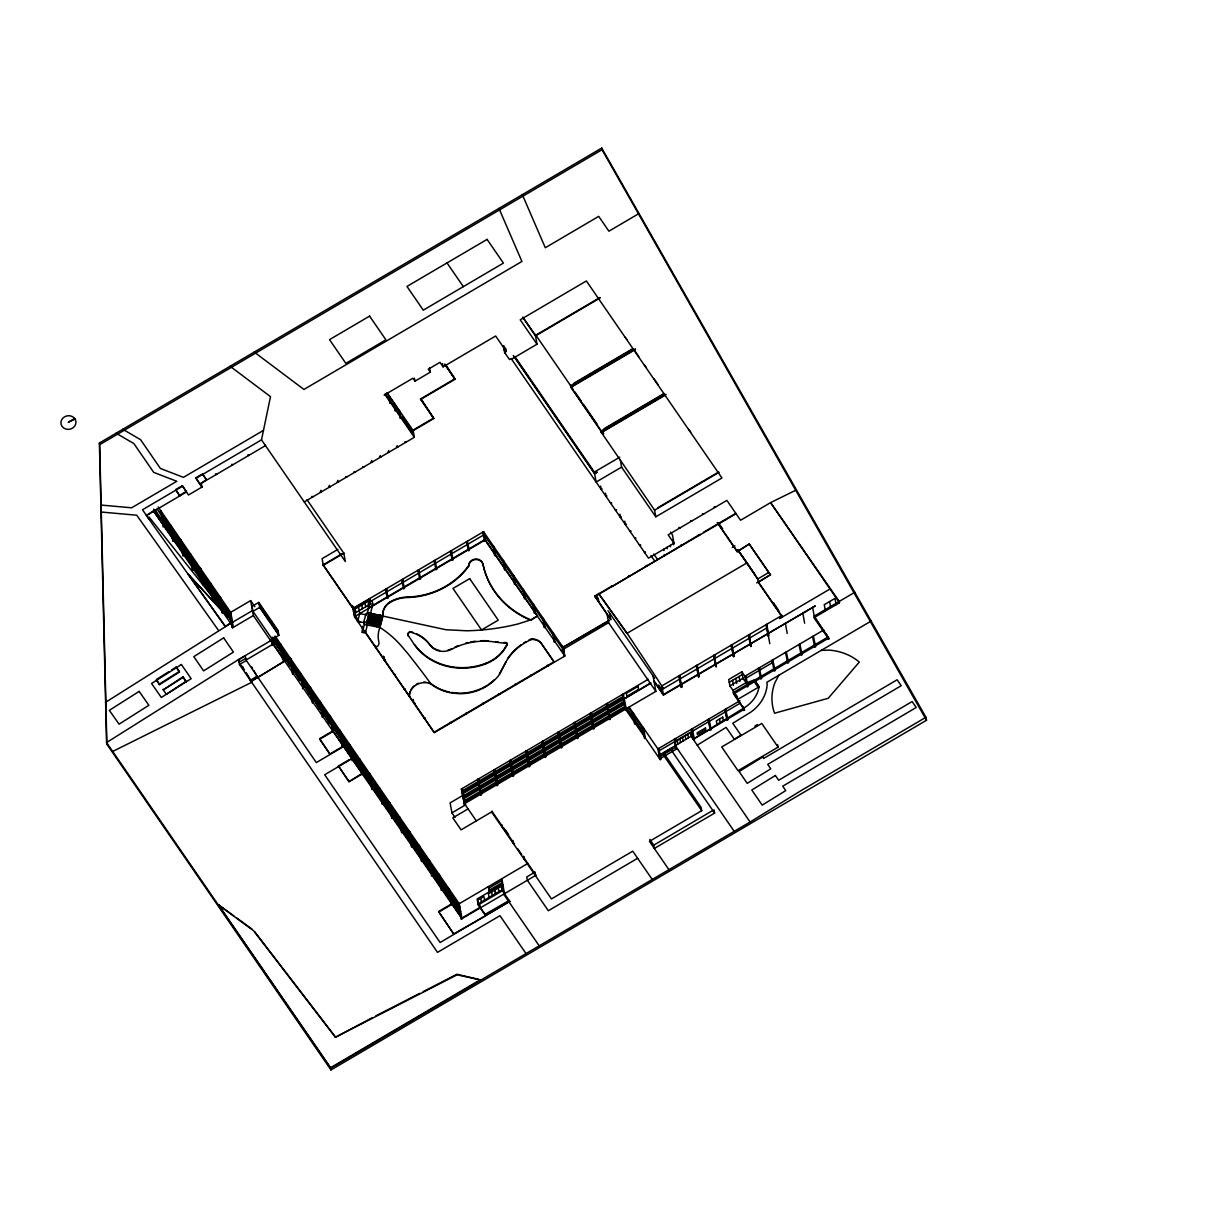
<?xml version="1.0" encoding="UTF-8"?>
<svg xmlns="http://www.w3.org/2000/svg" width="1218" height="1218" viewBox="0 0 1218 1218"><rect width="100%" height="100%" fill="white"/><g stroke="black" fill="none" stroke-linecap="round" stroke-linejoin="round"><path stroke-width="1.5" d="M343.75 552.744L345.333 561.559L261.505 439.865L270.503 396.657L230.095 366.268M380.366 625.671L367.806 623.327L365.278 632.964L362.264 632.401L364.806 622.763L357.681 621.439L359.752 613.598L358.488 606.99M362.553 626.311L362.264 632.401M372.541 615.623L370.409 623.707L368.049 622.794L372.845 604.25L372.297 601.266L369.298 600.702L368.064 605.407L368.597 608.406M528.703 640.196A54.034 48.766 -10.2 0 1 531.352 638.948L531.444 639.45A54.034 48.766 -10.2 0 0 506.064 661.678L499.426 674.605A46.254 41.747 -10.2 0 1 459.171 693.697L451.467 692.966A46.254 41.747 -10.2 0 1 430.928 683.998A638.369 576.19 -10.2 0 0 412.019 658.953A132.427 119.516 -10.2 0 0 404.178 649.346A111.965 101.064 -10.2 0 0 379.909 627.407L364.349 624.514L363.862 621.759L365.994 613.674M369.298 600.702L369.83 603.702L366.877 614.938L359.752 613.598M366.618 622.794L368.993 613.826M369.419 612.624L366.862 622.322L367.349 625.062M368.049 622.794L370.607 613.08M369.191 623.007L371.323 614.923M369.237 623.251L371.368 615.166M370.363 623.464L372.495 615.379M373.682 615.836C367.12 627.057 378.783 629.569 377.717 615.866M371.597 624.179L373.728 616.095M372.738 624.392L374.87 616.308M372.784 624.636L375.342 614.938M373.926 624.849L376.484 615.151M373.972 625.108L376.529 615.394M375.114 625.321L377.671 615.608M376.301 625.778L378.433 617.693M376.347 626.022L379.331 614.709L380.518 615.166M376.895 626.859L379.803 615.029M377.489 626.235L379.62 618.15M377.961 624.864L379.24 620.023M381.66 615.379L378.722 626.95L379.909 627.407A28.745 25.943 -10.2 0 0 378.905 642.16A4.735 4.278 -10.2 0 1 375.525 647.367M379.864 627.163L382.848 615.851L381.706 615.638M379.909 627.407L382.894 616.095A15.712 14.174 -10.2 0 1 390.399 602.255L390.308 601.753A32.338 29.186 -10.2 0 1 407.284 597.018A73.11 65.985 -10.2 0 0 468.58 565.746A7.293 6.592 -10.2 0 1 483.013 564.239A88.107 79.52 -10.2 0 0 530.82 619.825L518.32 623.875A207.41 187.207 -10.2 0 1 466.524 630.772L445.955 629.736L367.242 612.684M778.82 675.274L774.937 682.643A51.658 46.619 -10.2 0 0 774.587 713.215L828.225 698.279L859.299 662.074A51.658 46.619 -10.2 0 0 828.803 650.107L821.176 650.412M499.334 674.117L506.064 661.678M105.585 702.299L231.039 623.159M156.543 680.314L159.573 684.638L179.457 672.031L176.29 667.007L171.708 669.9M168.647 671.818L156.391 679.522L159.573 684.638M159.451 683.968L179.35 671.453M183.126 677.375L163.227 689.89L182.944 676.843L186.187 681.821L182.944 676.843M186.004 681.288L166.287 694.336L163.045 689.358M153.438 510.86L232.486 622.307L252.461 610.583L272.451 639.633L238.561 659.532L106.575 742.554L106.864 744.213L330.976 1069.952L926.502 720.264L925.954 717.28L601.722 148.048L99.389 443.017L106.575 742.554L330.687 1068.277L750.105 822.013L800.881 790.726L925.954 717.28M692.707 729.521L691.367 729.278L693.164 739.25L743.939 707.962A32.688 29.506 -10.2 0 0 759.073 686.876L754.444 679.948L747.152 682.567M697.244 745.188L726.141 727.374L734.302 739.25L740.955 735.154L732.779 723.279L750.455 712.347A40.544 36.586 -10.2 0 0 766.244 690.332L766.746 687.987A18.772 16.945 -10.2 0 0 766.898 682.278L871.22 621.028M74.663 418.49L68.254 422.25L75.059 419.053M106.864 744.213L99.693 444.677L602.027 149.723L601.722 148.048M263.484 430.38L183.446 477.365L160.365 468.443L140.572 439.683L122.79 429.284M638.963 213.546L608.909 231.192L598.723 216.362L545.299 247.741L522.339 194.667M175.681 489.606L179.746 495.954L175.681 489.606L182.365 485.693L186.43 492.026L146.464 515.503L153.514 510.89L232.486 622.307L155.28 510.098M182.365 485.693L188.47 494.995L201.853 487.139L195.748 477.837L201.092 474.7M182.472 486.271L142.506 509.748L148.87 519.005L146.388 515.077M195.854 478.415L261.505 439.865M265.022 444.844L264.702 446.062M179.64 495.361L186.324 491.448M265.539 445.575L199.813 484.17L206.39 479.664L202.432 473.909L206.39 479.664M154.092 512.047L152.752 511.804M385.512 395.363L384.157 395.119L412.917 378.219L414.957 381.188L430.319 372.175L429.543 367.806M430.319 372.175L428.279 369.206L439.972 362.34L443.078 366.862L495.65 336.001L506.262 351.439L504.602 352.428L509.489 359.538L511.164 358.564L648.509 558.179L673.95 543.228L672.458 534.915L670.539 532.129M393.307 403.493L394.145 403.006L395.013 410.892L395.85 410.405L394.662 403.752L393.825 404.239M172.575 540.609L173.413 540.122L170.718 525.156L169.881 525.643L171.22 525.902L173.915 540.868L173.078 541.355L171.89 536.879M398.484 411.014L399.321 410.527L400.189 418.413L401.026 417.911L399.824 411.273L398.986 411.76M179.792 540.061L180.629 539.559L182.989 555.758L183.827 555.271L181.132 540.305M386.943 392.546L413.161 430.639L433.73 418.55L420.53 398.986L454.908 378.783L444.814 364.121M420.606 399.474L454.999 379.285L445.621 364.426M599.972 297.497L535.433 335.392L522.842 317.091M600.063 297.999L535.524 335.894L522.933 317.594M511.575 359.158L537.016 344.207L535.22 334.234L572.78 388.816M189.703 554.464L190.541 553.962L192.901 570.161L193.738 569.674L191.043 554.708L190.206 555.195M411.943 430.791L433.654 418.048L420.53 398.986M304.287 501.907L414.348 437.292L413.1 430.304M202.31 583.833L203.132 583.346L200.452 568.38L199.615 568.867L200.955 569.111L203.65 584.077L202.812 584.564L201.625 580.088M210.029 584.016L210.866 583.513L213.561 598.48L212.724 598.982L211.201 592.618M573.83 383.289L632.812 348.652M570.633 385.71L633.558 348.759M635.385 348.972L570.846 386.882L600.916 430.563L601.296 432.725L665.835 394.83M663.917 394.114L600.992 431.065L570.938 387.37L635.476 349.475M212.221 598.236L213.043 597.749L210.364 582.783M219.438 597.673L220.275 597.185L222.635 613.385L223.473 612.898L220.778 597.931L219.94 598.419M250.664 600.596L229.852 612.821L229.349 612.075L230.187 611.588L232.547 627.788L253.359 615.562L250.664 600.596L254.882 606.716M337.904 549.379L322.085 558.666L323.288 565.319L353.448 609.152M258.749 602.408L252.08 606.336L252.979 611.314L259.647 607.401L258.749 602.408L277.978 630.361L278.876 635.339L272.193 639.267M342.167 553.672L323.196 564.817L353.357 608.65M323.288 565.319L343.841 553.246L307.012 499.715M148.809 518.898L225.254 626.554L230.918 622.642M604.189 428.645L663.171 394.008M665.744 394.327L601.205 432.223L654.584 510.175L719.122 472.279M239.063 662.272L245.732 658.359M281.602 650.838L272.208 637.181L273.608 644.992L272.771 645.479L272.086 638.643M526.024 953.587L499.959 915.708L437.521 952.369L239.459 664.526L246.143 660.598L245.29 655.863L238.606 659.775L239.276 660.917M280.825 644.429L279.485 644.185L280.323 643.698L282.683 659.882L283.52 659.395L280.566 644.063M352.931 608.406L483.546 531.718L563.34 647.702M353.829 608.254L369.221 599.21M354.073 609.579L369.465 600.55M353.479 611.406L354.316 610.903M370.531 601.387L483.744 534.9M620.297 459.978L621.576 467.118L596.135 482.054L594.338 472.082L619.795 457.146M368.506 607.904L484.947 539.528L537.503 615.897L530.911 620.327A88.107 79.52 -10.2 0 1 483.089 564.741L483.013 564.239M483.546 531.718L485.038 540.031L354.438 616.719L434.232 732.703L564.847 656.015L563.158 646.651M347.8 752.831L346.932 748.872L342.852 742.934L343.522 746.604L316.299 762.575L246.036 660.019L273.243 644.048L284.875 660.948L257.774 677.497M284.875 660.948L251.091 681.425L257.729 677.254M600.718 488.707L602.057 488.966L601.22 489.453L600.626 486.119M364.349 631.122L365.689 631.381L364.852 631.868M299.308 672.991L300.146 672.503L303.084 687.835M605.544 495.726L606.884 495.985L606.046 496.472L605.453 493.138M610.37 502.745L611.71 502.988L610.888 503.491M302.825 687.47L302.506 688.703L303.343 688.216L300.648 673.25M374.261 645.525L375.601 645.784L374.763 646.271M309.22 687.394L310.057 686.906L312.417 703.106L313.254 702.619L310.301 687.272M309.722 688.14L310.56 687.652M615.197 509.763L616.552 510.007L615.714 510.509M512.443 575.414L513.28 574.926L514.453 584.473L515.29 583.985L513.783 575.672M620.023 516.782L621.378 517.026L620.541 517.528L619.947 514.194M624.864 523.801L626.204 524.044L625.367 524.547L624.773 521.213M657.781 507.754L718.407 472.158M522.355 589.832L523.192 589.329L524.364 598.875L525.202 598.388L523.694 590.075L522.872 590.563M629.691 530.82L631.031 531.063L630.193 531.566M621.576 467.118L655.786 516.828L721.939 477.989L586.376 280.962L520.223 319.816L537.016 344.207M394.084 674.346L395.424 674.589L394.586 675.076M329.545 716.945L330.382 716.458L333.077 731.424L319.725 739.265L330.154 754.444L319.618 738.687L332.971 730.846L343.415 746.025L330.063 753.866M634.517 537.838L635.857 538.082L635.02 538.584M532.784 604.965L533.606 604.478L535.113 612.791L534.276 613.278L533.103 603.732M639.343 544.857L640.683 545.101L639.861 545.603M332.56 730.678L332.24 731.911M403.995 688.749L405.335 688.992L404.498 689.479M338.954 730.617L339.792 730.13L342.151 746.314L342.989 745.827L340.294 730.861L339.457 731.348M644.17 551.876L645.525 552.119L644.687 552.622M530.82 619.825L537.503 615.897M542.695 619.383L543.517 618.881L545.025 627.194L544.187 627.696L543.015 618.15M609.639 613.156L610.842 619.81L594.795 596.12L610.629 586.817M700.122 534.26L612.304 586.391M703.41 532.342L735.718 513.357M594.871 596.607L735.992 513.752M414.409 703.897L415.247 703.395L413.907 703.151L413.222 699.406M552.089 633.04L552.926 632.553L554.099 642.099L554.936 641.612L553.429 633.284L552.607 633.786M358.777 759.423L359.599 758.936L362.294 773.902L348.942 781.743L338.421 766.015L349.383 759.59M352.383 759.499L352.063 760.717L352.9 760.23L350.205 745.264L348.866 745.02L349.688 744.533L352.641 759.865M423.818 717.554L425.158 717.813L424.321 718.3M732.277 547.461L734.956 545.892M563.249 647.2L609.107 620.266M609.198 620.769L562.427 647.687M561.102 650.579L608.589 622.687L607.097 614.374M749.314 543.974L737.194 551.647L749.314 543.974L770.461 574.713L758.342 582.371L782.215 617.069L781.91 615.41L661.816 685.932L663.46 695.067L815.329 605.894L663.368 694.564L653.959 680.892M348.942 781.743L362.188 773.323L351.774 758.175L351.043 759.24M433.73 731.957L435.07 732.216M539.498 641.323A12.302 11.114 -10.2 0 1 540.32 641.962L553.977 661.831L434.141 732.201L365.796 632.751M368.689 773.826L369.511 773.339L371.886 789.538L372.723 789.051L370.028 774.085M758.342 582.371L757.733 578.992L747.015 562.853L626.92 633.375L598.419 593.471M768.406 572.704L757.733 578.992L737.59 549.714L747.015 562.853M382.117 802.708L381.797 803.941L382.635 803.454L379.94 788.488L378.6 788.229L379.422 787.741L382.376 803.073M756.683 582.92L770.461 574.713M389.014 803.378L389.851 802.89L392.546 817.857L391.709 818.344L389.334 802.144M398.925 817.78L399.763 817.293L402.458 832.259L401.62 832.747L399.245 816.547M462.246 788.503L465.443 804.215L464.606 804.702L461.409 788.99L648.296 679.263M527.15 751.43L525.811 751.186L529.008 766.898L529.845 766.396L526.633 750.699M462.627 790.665L477.898 781.712M478.735 781.21L493.99 772.258M494.828 771.77L510.098 762.803M510.936 762.316L526.191 753.348M527.029 752.861L542.284 743.894M543.121 743.406L558.392 734.439M559.229 733.952L574.485 724.984M575.322 724.497L590.593 715.529M591.415 715.042L606.686 706.09M607.523 705.587L622.779 696.635M462.87 792.005L478.141 783.037M478.963 782.55L494.234 773.582M495.071 773.095L510.327 764.128M511.164 763.64L526.435 754.673M527.272 754.186L542.528 745.218M543.365 744.731L558.636 735.779M559.458 735.276L574.729 726.324M575.566 725.821L590.821 716.869M591.659 716.382L606.929 707.414M607.767 706.927L623.022 697.96M650.686 682.826L621.043 700.776M463.144 793.497L478.4 784.529M479.237 784.042L494.508 775.074M495.345 774.587L510.601 765.62M511.438 765.132L526.694 756.18M527.531 755.678L542.802 746.725M543.639 746.238L558.895 737.271M559.732 736.783L575.003 727.816M575.825 727.329L591.095 718.361M591.933 717.874L607.188 708.906M608.026 708.419L650.777 683.328M463.86 794.821L450.112 802.89L451.908 812.863L455.014 817.369M463.525 795.659L478.796 786.691M479.633 786.204L494.889 777.236M495.726 776.749L510.997 767.782M511.819 767.294L527.089 758.342M527.927 757.84L543.182 748.887M544.02 748.4L559.29 739.433M560.128 738.945L575.383 729.978M576.221 729.491L591.491 720.523M592.313 720.036L607.584 711.068M608.421 710.581L623.677 701.614M463.769 796.983L479.039 788.031M479.862 787.528L495.132 778.576M495.97 778.089L511.225 769.121M512.062 768.634L527.333 759.667M528.17 759.179L543.426 750.212M544.263 749.725L559.534 740.757M560.356 740.27L575.627 731.302M576.464 730.815L591.72 721.848M592.557 721.361L607.828 712.408M608.665 711.906L623.92 702.953M464.043 798.49L479.298 789.523M480.136 789.036L495.406 780.068M496.228 779.581L511.499 770.613M512.336 770.126L527.592 761.159M528.429 760.671L543.7 751.704M544.537 751.217L559.793 742.249M560.63 741.762L575.901 732.81M576.723 732.307L591.994 723.355M592.831 722.868L608.087 713.9M608.924 713.413L624.195 704.446M408.334 831.452L409.157 830.965L411.532 847.149L412.369 846.662L409.415 831.331M408.837 832.183L409.674 831.696M464.423 800.652L479.694 791.685M480.531 791.198L495.787 782.23M496.624 781.743L511.895 772.775M512.717 772.288L527.988 763.321M528.825 762.833L544.081 753.866M544.918 753.379L560.189 744.411M561.026 743.924L576.281 734.972M577.119 734.469L592.39 725.517M593.212 725.03L608.482 716.062M609.32 715.575L624.575 706.607M464.667 801.977L479.938 793.009M480.76 792.522L496.031 783.555M496.868 783.067L512.123 774.1M512.961 773.613L528.231 764.66M529.069 764.158L544.324 755.206M545.162 754.718L560.417 745.751M561.254 745.264L576.525 736.296M577.362 735.809L592.618 726.841M593.455 726.354L608.726 717.387M609.548 716.9L624.819 707.932M829.778 589.147L779.535 618.637L782.123 616.567L758.251 581.884M464.104 803.956L655.847 691.367L653.153 676.401M451.908 812.863L465.657 804.793M662.425 689.251L766.944 627.879M468.077 808.889L452.807 817.857L461.074 829.854L492.437 811.432L492.102 812.665M632.279 713.367L633.116 712.88L634.578 724.086L635.415 723.599L633.619 713.611L632.781 714.113M680.771 686.754L681.608 686.252L679.659 675.457L680.162 676.188L678.822 675.944L681.273 687.485L682.11 686.998L681.471 683.389M698.188 676.523L699.025 676.036L697.077 665.226L697.594 665.957L696.239 665.713L698.706 677.254L699.025 676.036M716.443 665.804L716.123 667.038L714.509 654.995L715.012 655.726M733.038 656.06L733.875 655.573L731.927 644.764L732.429 645.51L731.089 645.251L733.54 656.806L734.378 656.304L733.723 652.711M751.293 645.342L750.958 646.575L749.344 634.532L749.862 635.278M767.873 635.598L768.71 635.111L766.761 624.301L767.279 625.047L765.939 624.788L768.391 636.344L768.71 635.111M854.853 592.252L814.218 616.11L828.666 638.11L733.601 693.925L744.685 710.033L743.848 710.52L742.736 706.455M673.95 543.228L668.18 534.854L726.887 500.385L740.559 520.269L770.598 502.623L839.232 601.418L839.476 602.743L814.035 617.693L828.255 638.354M642.191 727.77L643.028 727.283L644.489 738.489L645.327 738.001L643.53 728.029L642.693 728.516M823.779 629.95L744.914 676.264L747.213 686.982L748.05 686.495L745.751 675.777L746.253 676.508L745.431 676.995L741.853 671.818L728.745 679.507L729.902 685.901L732.962 690.362L733.601 693.925M729.247 682.247L742.341 674.559M428.157 860.258L428.98 859.771L431.933 875.103M729.902 685.901L743.01 678.213L746.071 682.659L732.962 690.362M759.773 668.575L758.433 668.317L760.748 679.035L761.57 678.548L759.271 667.829M745.751 678.35L772.791 662.47M746.116 682.917L747.106 682.324M502.41 827.646L503.765 827.905L502.927 828.392M828.438 636.786L733.373 692.6L744.183 709.302L693.164 739.25M431.674 874.737L431.355 875.97L432.192 875.468L429.497 860.517M759.027 686.617L758.022 687.211L754.353 681.867M737.956 699.269L759.073 686.876L754.444 679.948M739.95 700.746L657.903 748.918L659.699 758.89L677.269 748.583M658.74 751.004L740.377 703.075M692.509 735.596L690.469 732.627L674.574 741.96L675.229 745.614L734.21 831.346M659.471 754.993L691.124 736.281L690.469 732.627M659.76 756.652L676.492 746.832M513.235 843.374L514.575 843.617L513.752 844.104M623.707 699.208L625.504 709.196L660.217 759.636L661.054 759.149L658.74 748.431L659.258 749.177L658.42 749.664L629.082 707.003M677.771 749.329L676.432 749.07L674.635 739.098L675.153 739.844M693.666 739.996L694.504 739.509L692.205 728.79M524.06 859.086L525.4 859.345L524.562 859.832M450.416 904.578L438.556 911.551L453.979 934.389L439.576 913.028M754.871 726.111L757.535 724.543M438.647 912.13L452.015 904.289L449.32 889.323L447.98 889.064L448.803 888.577L451.178 904.776M458.394 904.213L527.805 863.455M488.753 888.226L502.105 880.386M489.118 890.312L502.471 882.471M503.415 887.709L501.374 884.74L477.167 898.96L478.248 904.944L485.693 915.769L453.872 933.81M498.466 887.572L502.927 884.968M478.248 904.944L502.455 890.723L501.374 884.74M534.778 872.225L526.77 876.93L527.364 880.264L548.328 910.729L637.653 858.279M534.869 874.813L536.209 875.072L461.089 919.179L458.714 902.98M480.181 907.319L461.82 918.113L451.908 903.71M509.231 900.422L484.992 914.383M481.08 908.628L485.647 915.51L509.855 901.305L440.124 942.519L324.673 774.739L351.88 758.753L351.226 755.099L347.145 749.161M778.089 747.167L738.032 770.689L721.711 746.969L761.768 723.446L778.089 747.167L777.663 744.746M664.708 754.46L701.096 807.351L701.705 810.686L649.453 841.364L668.926 869.667M714.007 809.772L714.616 813.091L654.34 848.474L653.746 845.155L712.378 810.716M330.976 1069.952L330.58 1067.699L480.227 979.835L457.1 974.811L335.376 1037.279L253.648 930.796L218.509 904.822L233.734 915.86M335.376 1037.279L372.464 1017.609M375.844 1015.873L419.799 993.325M423.179 991.589L456.994 974.233L478.446 979.394M112.695 751.445L251.7 682.308L246.082 672.549M796.191 490.017L770.598 502.623L839.476 602.743M100.881 505.044L131.635 507.799L176.777 481.293L153.681 472.356L133.889 443.596L116.106 433.197M101.033 512.017L136.736 515.214L218.57 630.482M451.376 692.463L459.079 693.194A46.254 41.747 -10.2 0 0 480.334 688.946M369.83 603.702L372.845 604.25M369.039 613.019L382.894 616.095M369.876 615.486L382.422 617.831M363.862 621.759L368.003 622.535M236.794 918.067L252.019 929.106M254.242 352.093L303.937 389.456L521.913 261.459L498.954 208.4M227.264 616.415L188.227 574.241L227.446 616.871M149.068 517.011L215.875 601.19M218.22 604.143L225.254 613.004M254.684 931.709L335.27 1036.701M718.376 522.781L722.67 528.779M598.738 593.547L626.889 632.949L663.46 688.398M225.132 626.037L188.425 574.683M413.13 632.446A36.89 33.297 -10.2 0 0 411.258 631.853A2.527 2.284 -10.2 0 0 407.908 633.817A2.954 2.664 -10.2 0 0 408.319 635.552L414.82 645.281A59.362 53.577 -10.2 0 0 437.749 663.216A59.499 53.699 -10.2 0 0 485.617 663.917A38.534 34.789 -10.2 0 0 507.084 644.733L506.993 644.231A2.345 2.116 -10.2 0 0 506.46 642.586A64.919 58.601 -10.2 0 1 503.734 642.51M627.026 339.563L625.108 337.264M634.669 350.662L638.75 356.6M644.352 364.73L646.393 367.699M654.036 378.813L658.116 384.736M688.688 429.178L690.728 432.131M749.405 544.476L770.552 575.201M813.03 637.303L812.513 636.557L814.827 647.276L815.664 646.788L813.35 636.07M715.56 507.023L714.22 506.779L714.722 507.525M739.433 552.028L754.703 574.211M717.387 522.492L737.103 551.145M717.478 522.994L737.194 551.647M800.348 644.748L799.83 644.018L802.144 654.736L801.307 655.223L798.993 644.505L799.51 645.251M703.821 513.92L702.481 513.676L702.984 514.407M785.991 653.183L785.473 652.437L787.787 663.155L788.625 662.668L786.31 651.95M692.083 520.817L690.728 520.558L691.245 521.304M699.832 534.991L698.477 534.732L698.995 535.478M773.308 660.628L772.791 659.897L775.09 670.616L774.267 671.103L771.953 660.384L772.471 661.13M680.344 527.714L678.989 527.455L679.507 528.201M682.4 545.222L681.06 544.964L681.562 545.71M574.911 391.922L581.321 401.24M583.468 404.346L597.353 424.534M601.631 430.746L603.763 433.852M664.982 555.454L663.643 555.195L664.145 555.941M653.64 554.038L657.507 559.29M515.138 356.95L594.338 472.082M514.27 356.554L594.551 473.254L597.322 472.173L594.643 473.741L513.296 355.504M650.975 555.606L654.919 561.361M447.021 262.921L463.342 286.641M714.174 656.228L713.672 655.482L715.605 666.292M647.565 565.685L646.21 565.426L646.728 566.172M735.718 694.367L737.545 697.031M725.334 710.368L724.817 709.637L727.131 720.356L727.953 719.853L725.654 709.135M630.132 575.916L628.793 575.657L629.31 576.403M612.715 586.132L611.375 585.888L611.878 586.634M444.905 364.608L454.999 379.285M654.051 681.395L663.46 695.067M594.795 596.12L610.751 619.307M691.124 736.281L750.105 822.013M608.589 622.687L655.847 691.367M714.616 813.091L672.245 751.521L671.651 748.202L663.643 752.907L664.236 756.226L701.705 810.686M421.321 399.291L433.73 418.55M623.738 694.717L623.235 693.986L626.433 709.683L625.595 710.17L622.398 694.473L622.9 695.204M628.427 707.78L643.439 729.612M626.935 708.571L644.155 733.601M626.189 708.709L644.459 735.261M387.233 393.444L389.09 396.154M389.608 396.901L394.267 403.676M394.769 404.422L399.443 411.197M484.079 534.702L563.888 650.686M388.649 396.718L388.968 395.485L389.851 403.371L390.674 402.884L389.486 396.231M385.208 393.703L389.867 400.478M390.384 401.224L395.043 408M395.561 408.73L400.22 415.521M384.995 394.617L414.348 437.292M485.038 540.031L564.847 656.015M564.01 656.502L562.655 645.921M406.31 442.012L404.955 441.769L405.472 442.499M540.32 641.962L553.977 661.831M466.996 542.467L466.494 541.736L468.488 550.78L469.326 550.292L467.316 541.234M548.618 665.53L547.278 665.287L547.78 666.018M397.844 446.991L396.489 446.732L397.007 447.478M389.364 451.954L388.024 451.711L388.542 452.441M575.444 723.081L574.942 722.335L578.139 738.047L577.302 738.534L574.104 722.822M649.833 839.461L653.746 845.155M532.403 675.061L531.048 674.802L531.566 675.548M380.899 456.933L379.559 456.674L380.077 457.42M559.351 732.536L558.834 731.79L562.031 747.502L561.209 747.989L557.996 732.277L558.514 733.023M372.434 461.896L371.094 461.652L371.612 462.383M435.389 561.026L434.887 560.295L436.881 569.339L436.044 569.841L434.05 560.782M652.224 879.472L632.751 851.169L551.449 898.914L491.6 811.919M516.173 684.592L514.833 684.333L515.336 685.079M363.969 466.875L362.629 466.616L363.131 467.362M355.504 471.838L354.164 471.594L354.666 472.325M419.175 570.557L418.657 569.811L420.667 578.87L419.829 579.357L417.82 570.298L418.337 571.044M499.959 694.108L498.604 693.864L499.121 694.595M347.039 476.817L345.699 476.558L346.201 477.304M338.574 481.78L337.234 481.536L337.736 482.267M483.729 703.639L482.389 703.38L482.891 704.126M330.108 486.758L328.769 486.5L329.271 487.246M511.042 760.885L510.54 760.154L513.737 775.851L512.915 776.338L509.703 760.641M321.643 491.722L320.304 491.478L320.806 492.209M467.514 713.154L466.159 712.911L466.677 713.657M313.178 496.7L311.838 496.442L312.341 497.188M494.95 770.339L494.447 769.609L497.644 785.305L496.807 785.793L493.61 770.096L494.112 770.827M369.663 599.621L369.161 598.875L369.754 602.21M371.49 606.701L371.992 607.447L370.653 607.188M451.284 722.685L449.944 722.441L450.447 723.172M249.309 455.106L247.97 454.847L248.472 455.593M505.516 830.052L508.606 834.558M491.844 811.173L502.151 826.154L501.907 824.814M502.653 826.885L512.961 841.866L512.732 840.542M517.604 848.611L521.715 854.594M525.323 859.832L534.595 873.321M359.843 622.368L353.89 613.72L368.978 604.874L368.323 601.22M354.301 615.973L352.413 605.498M461.409 788.99L464.606 804.702M233.095 464.621L231.74 464.378L232.257 465.124M476.329 820.886L464.515 803.713L461.82 788.746M216.865 474.152L215.525 473.909L216.028 474.639M505.074 893.814L502.273 889.734L478.065 903.939L479.938 906.664M502.44 890.739L509.885 901.548M503.658 894.179L539.209 945.838M195.748 477.837L199.706 483.592M258.992 603.732L278.222 631.685M259.647 607.401L278.876 635.339M275.101 636.101L459.232 903.726L461.926 918.692L253.359 615.562M274.431 636.74L280.703 645.86M281.221 646.591L290.615 660.263M291.132 660.993L300.526 674.665M301.044 675.411L310.438 689.068M310.955 689.814L320.349 703.471M320.867 704.217L330.261 717.874M330.778 718.62L340.172 732.292M340.69 733.023L350.084 746.695M350.601 747.426L359.995 761.098M360.513 761.844L369.907 775.501M370.424 776.247L379.818 789.903M380.32 790.649L389.73 804.306M390.232 805.052L399.641 818.709M400.143 819.455L409.553 833.127M410.055 833.858L419.464 847.53M419.966 848.261L429.375 861.933M429.878 862.679L439.287 876.336M439.789 877.082L449.198 890.739M438.571 875.407L438.891 874.174L441.266 890.373L442.104 889.886L439.409 874.92M459.765 906.725L440.033 878.406M274.674 638.08L280.947 647.184M281.449 647.93L290.858 661.587M291.361 662.333L300.77 675.99M301.272 676.736L310.681 690.393M311.184 691.139L320.593 704.811M321.095 705.542L330.504 719.214M331.007 719.945L340.416 733.617M340.918 734.363L350.327 748.019M350.83 748.765L360.239 762.422M360.741 763.168L370.15 776.825M370.653 777.571L380.062 791.228M380.564 791.974L389.973 805.646M390.476 806.377L399.885 820.049M400.387 820.78L409.796 834.452M410.299 835.198L419.708 848.855M420.21 849.601L429.619 863.257M430.121 864.004L439.531 877.66M273.898 638.049L281.221 648.676M281.723 649.422L291.132 663.079M291.635 663.825L301.044 677.497M301.546 678.228L310.94 691.9M311.458 692.631L320.852 706.303M321.369 707.049L330.763 720.706M331.281 721.452L340.675 735.109M341.192 735.855L350.586 749.512M351.104 750.258L360.498 763.914M361.015 764.66L370.409 778.332M370.927 779.063L380.32 792.735M380.838 793.466L390.232 807.138M390.75 807.884L400.143 821.541M400.661 822.287L410.055 835.944M410.573 836.69L419.966 850.347M420.484 851.093L429.878 864.765M430.396 865.496L439.789 879.168M440.307 879.898L449.701 893.57M450.097 894.682L460.267 909.465M282.119 651.584L291.513 665.241M292.031 665.987L301.425 679.659M301.942 680.39L311.336 694.062M311.854 694.793L321.248 708.465M321.765 709.211L331.159 722.868M331.677 723.614L341.07 737.271M341.573 738.017L350.982 751.673M351.484 752.419L360.893 766.076M361.396 766.822L370.805 780.494M371.307 781.225L380.716 794.897M381.219 795.628L390.628 809.3M391.13 810.046L400.539 823.703M401.042 824.449L410.451 838.106M410.953 838.852L420.362 852.509M420.865 853.255L430.274 866.927M430.776 867.658L440.185 881.33M440.688 882.06L450.097 895.732M450.493 896.935L460.663 911.703M272.436 638.506L281.845 652.178M282.348 652.909L291.757 666.581M292.259 667.312L301.668 680.984M302.171 681.73L311.58 695.387M312.082 696.133L321.491 709.789M321.994 710.536L331.403 724.192M331.905 724.938L341.314 738.61M341.816 739.341L351.226 753.013M351.728 753.744L361.137 767.416M361.639 768.162L371.048 781.819M371.551 782.565L380.96 796.222M381.462 796.968L390.871 810.625M391.374 811.371L400.783 825.028M401.285 825.774L410.694 839.446M411.197 840.176L420.606 853.848M421.108 854.579L430.517 868.251M431.02 868.997L440.429 882.654M440.931 883.4L450.34 897.057M272.71 639.998L282.104 653.67M282.622 654.416L292.016 668.073M292.533 668.819L301.927 682.476M302.445 683.222L311.838 696.879M312.356 697.625L321.75 711.297M322.268 712.028L331.661 725.7M332.179 726.43L341.573 740.102M342.091 740.849L351.484 754.505M352.002 755.251L361.396 768.908M361.913 769.654L371.307 783.311M371.825 784.057L381.219 797.714M381.736 798.46L391.13 812.132M391.648 812.863L401.042 826.535M401.559 827.266L410.953 840.938M411.471 841.684L420.865 855.34M421.382 856.087L430.776 869.743M431.294 870.489L440.688 884.146M441.205 884.892L450.599 898.549M450.995 899.676L461.165 914.444M352.383 757.413L361.792 771.07M362.294 771.816L371.703 785.473M372.206 786.219L381.615 799.876M382.117 800.622L391.526 814.294M392.029 815.025L401.438 828.697M401.94 829.428L411.349 843.1M411.851 843.846L421.261 857.502M421.763 858.248L431.172 871.905M431.674 872.651L441.083 886.308M441.586 887.054L450.995 900.711M352.626 758.738L362.035 772.395M362.538 773.141L371.947 786.813M372.449 787.544L381.858 801.216M382.361 801.946L391.77 815.618M392.272 816.365L401.681 830.021M402.184 830.767L411.593 844.424M412.095 845.17L421.504 858.827M422.007 859.573L431.416 873.245M431.918 873.976L441.327 887.648M441.829 888.379L451.239 902.051M361.472 774.389L362.812 774.633L359.858 759.301M338.421 766.015L348.835 781.164M158.188 506.947L230.689 612.334L233.384 627.3L153.514 510.89M161.705 513.661L171.099 527.318M171.616 528.064L181.01 541.721M181.528 542.467L190.922 556.124M191.439 556.87L200.833 570.542M201.351 571.272L210.744 584.944M211.262 585.675L220.656 599.347M221.174 600.093L230.567 613.75M161.933 514.986L171.342 528.658M171.845 529.388L181.254 543.061M181.756 543.791L191.165 557.463M191.668 558.209L201.077 571.866M201.579 572.612L210.988 586.269M211.49 587.015L220.9 600.672M221.402 601.418L230.811 615.075M157 508.911L231.587 617.313M162.603 518.64L171.997 532.312M172.514 533.042L181.908 546.715M182.426 547.461L191.82 561.117M192.337 561.863L201.731 575.52M202.249 576.266L211.643 589.923M212.16 590.669L221.554 604.341M222.072 605.072L231.466 618.744M162.831 519.979L172.24 533.636M172.743 534.382L182.152 548.039M182.654 548.785L192.063 562.442M192.566 563.188L201.975 576.86M202.477 577.591L211.886 591.263M212.389 591.994L221.798 605.666M222.3 606.412L231.709 620.069M153.575 509.139L163.486 523.557M242.549 666.611L243.158 667.51M243.874 668.895L244.483 669.778M241.103 665.241L243.143 668.21M250.39 680.04L248.426 676.614M251.045 681.166L250.436 680.283L257.074 676.112M179.457 672.031L176.29 667.007M218.509 904.822L330.58 1067.699M773.491 602.743L778.759 610.66M602.027 149.723L926.502 720.264M461.561 917.733L461.926 918.692M836.142 604.707L835 598.388L824.251 604.707L825.393 611.025M829.625 601.54L830.524 606.534M827.235 635.278L828.347 639.343L829.184 638.856L814.446 617.45L812.65 607.462M802.753 612.73L804.626 623.205M785.321 622.961L787.209 633.436M766.35 624.545L769.791 643.667M748.933 634.776L750.577 643.926M748.507 635.02L750.455 645.829M745.325 676.02L746.025 680.329M741.853 671.818L743.239 679.537M739.067 676.477L739.965 681.471M731.5 645.007L733.145 654.157M735.794 678.411L736.692 683.389M732.52 680.329L733.419 685.308M725.243 709.378L727.024 719.366M714.083 655.238L715.727 664.389M719.534 719.031L720.188 722.685M708.511 719.214L710.307 729.186M696.666 665.47L698.31 674.605M672.915 539.802L673.813 544.796M670.296 545.39L670.539 546.715M667.022 547.308L667.266 548.633M663.749 549.227L663.977 550.566M654.492 509.672L655.786 516.828M679.248 675.701L680.892 684.836M687.82 734.18L688.474 737.834M685.171 735.733L685.825 739.402M682.522 737.286L683.176 740.955M679.872 738.854L680.527 742.508M677.223 740.407L677.878 744.061M675.472 738.61L676.066 741.929M661.328 691.611L660.674 687.942L658.634 684.988L659.288 688.642M654.705 678.274L608.01 610.781M658.725 751.323L660.217 759.636M570.557 385.208L570.938 387.37M598.875 602.042L598.205 598.388L596.165 595.419L596.835 599.073M606.716 703.669L609.411 718.635M590.608 713.124L593.303 728.09M574.515 722.578L577.21 737.545M505.683 348.196L506.262 351.439M504.13 346.171L504.663 349.109M504.343 349.353L505.013 353.022M503.43 345.942L504.602 352.428M558.423 732.033L561.117 746.999M542.314 741.488L545.009 756.454M526.222 750.943L528.916 765.909M506.46 642.586L506.551 643.089A2.345 2.116 -10.2 0 1 507.084 644.733M506.551 643.089A64.919 58.601 -10.2 0 1 495.726 642.13L495.635 641.627A64.919 58.601 -10.2 0 0 498.314 642.023M534.702 871.814L535.387 875.559M442.484 363.543L443.078 366.862M510.129 760.397L512.808 775.364M524.06 857L524.288 858.34M523.542 856.269L523.786 857.594M468.58 565.746L468.656 566.248A73.11 65.985 -10.2 0 1 407.375 597.52A32.338 29.186 -10.2 0 0 390.399 602.255M506.993 644.231A38.534 34.789 -10.2 0 1 485.525 663.414L485.617 663.917M513.235 841.288L513.478 842.612M494.021 769.852L496.716 784.818M495.802 780.19L496.472 783.92M414.44 378.28L414.957 381.188M501.801 878.726L504.496 893.692M502.105 889.84L501.435 886.171L495.102 889.901L495.756 893.555M498.269 888.044L498.923 891.698M477.928 779.307L480.623 794.258M495.726 642.13A63.488 57.307 -10.2 0 0 451.558 649.301L451.467 648.798A16.428 14.829 -10.2 0 1 447.676 650.275M495.437 893.738L494.782 890.084L488.433 893.814L489.088 897.468M491.615 891.957L492.27 895.611M488.448 886.567L489.575 892.809M484.581 900.117L483.927 896.463L477.578 900.178L478.248 903.847M484.383 913.485L483.683 912.099M480.76 898.321L481.414 901.975M397.114 445.575L397.418 447.234M479.755 904.913L480.288 907.912M416.739 633.908A36.89 33.297 -10.2 0 1 429.847 644.55L429.939 645.053A16.428 14.829 -10.2 0 0 451.558 649.301M428.508 682.674A14.631 13.2 -10.2 0 1 430.837 683.511L430.928 683.998A14.631 13.2 -10.2 0 0 409.415 696.635L409.324 696.133A14.631 13.2 -10.2 0 1 410.101 691.58M388.649 450.538L388.953 452.198M380.183 455.517L380.488 457.176M414.379 644.657L414.729 644.794A59.499 53.699 -10.2 0 0 485.525 663.414M411.258 631.853L411.349 632.355A36.89 33.297 -10.2 0 1 429.939 645.053M407.908 633.817L408 634.319A2.954 2.664 -10.2 0 0 408.411 636.055L408.319 635.552M449.061 888.957L451.756 903.908M371.718 460.48L372.023 462.14M439.15 874.539L441.845 889.505M419.327 845.734L422.022 860.7M384.005 656.928L384.675 660.674L385.512 660.186L384.172 659.928L383.487 656.197M369.998 598.388L370.592 601.722M365.035 603.138L365.704 606.792M361.761 605.057L362.416 608.711M399.504 816.928L402.199 831.894M337.858 480.364L338.162 482.024M355.214 608.909L355.869 612.563M357.133 618.439L357.681 621.439M389.593 802.525L392.287 817.491M353.585 606.869L355.778 616.963L354.94 617.465L353.144 607.477M329.393 485.343L329.697 487.002M320.928 490.306L321.232 491.965M369.77 773.704L372.464 788.67M349.185 752.13L349.84 755.784M344.892 745.903L345.562 749.557M340.035 730.495L342.73 745.462M329.88 715.712L332.818 731.059M329.317 722.274L329.56 723.614L324.612 715.453M320.212 701.69L322.907 716.656M319.405 707.871L319.649 709.211L314.701 701.035M311.077 695.615L311.747 699.36M309.494 693.468L309.737 694.793L304.789 686.632M299.582 679.065L299.826 680.39L294.878 672.229M290.478 658.466L293.173 673.432M289.671 664.663L289.914 665.987L284.966 657.827M277.202 630.208L277.856 633.862M275.207 627.3L275.862 630.954M273.197 624.392L273.852 628.046M271.203 621.484L271.858 625.139M269.208 618.577L269.863 622.231M272.345 639.008L273.35 644.626M268.006 616.841L268.66 620.51M271.249 639.13L272.269 644.748M266.011 613.933L266.666 617.602M264.017 611.04L264.671 614.694M262.007 608.132L262.677 611.786M260.013 605.224L260.667 608.878M256.45 675.229L255.75 673.828M255.141 672.945L253.786 670.418M252.522 668.393L251.806 667.007M247.802 675.731L247.102 674.346M238.561 659.532L239.459 664.526M230.872 618.439L232.547 627.788M230.689 619.566L232.044 627.042M201.853 487.139L201.198 483.47L201.686 487.23M221.295 605.894L222.635 613.385M221.113 607.021L222.133 612.639M211.384 591.491L212.389 597.109M201.472 577.088L202.812 584.564M191.896 564.558L192.901 570.161M191.713 565.685L192.398 569.43M181.984 550.155L182.989 555.758M99.389 443.017L99.693 444.677M408 634.319A2.527 2.284 -10.2 0 1 411.349 632.355M531.444 639.45A12.302 11.114 -10.2 0 1 540.396 642.465M468.656 566.248A7.293 6.592 -10.2 0 1 483.089 564.741M382.802 615.592A15.712 14.174 -10.2 0 1 390.308 601.753M454.862 647.123A63.488 57.307 -10.2 0 1 458.333 645.616M465.535 643.211A63.488 57.307 -10.2 0 1 468.001 642.571M470.483 642.038A63.488 57.307 -10.2 0 1 475.492 641.216M480.547 640.775A63.488 57.307 -10.2 0 1 488.129 640.79M439.591 650.564A16.428 14.829 -10.2 0 1 429.847 644.55M494.356 679.69A46.254 41.747 -10.2 0 1 488.433 684.47M487.154 685.308A46.254 41.747 -10.2 0 1 481.749 688.307M449.868 692.174A46.254 41.747 -10.2 0 1 430.837 683.511M411.121 689.449A14.631 13.2 -10.2 0 1 414.272 685.764M416.297 684.333A14.631 13.2 -10.2 0 1 418.566 683.237M423.514 682.156A14.631 13.2 -10.2 0 1 426.041 682.217M531.352 638.948A12.302 11.114 -10.2 0 1 536.712 639.8M537.701 640.226A12.302 11.114 -10.2 0 1 538.63 640.729M507.449 658.816A54.034 48.766 -10.2 0 1 521.228 644.672M523.633 643.058A54.034 48.766 -10.2 0 1 526.13 641.566M139.141 691.382L109.331 710.338L119.059 724.162L148.885 705.283L139.141 691.382M181.391 664.51L151.565 683.481L161.324 697.472L191.165 678.7L181.391 664.51M223.655 637.867L193.814 656.639L203.604 670.874L233.445 652.102L223.655 637.867M762.651 757.033L739.098 771.542L747.213 783.341L770.781 768.817L767.721 764.386L901.213 685.704L897.133 679.766L763.64 758.464L762.651 757.033M775.364 775.501L751.795 790.01L762.209 805.128L785.762 790.619L782.717 786.189L916.21 707.491L912.13 701.553L778.637 780.251L775.364 775.501M487.093 239.383L406.964 286.443L423.285 310.164L503.415 263.103L487.093 239.383M369.587 316.117L329.515 339.639L345.836 363.36L385.893 339.837L369.587 316.117M160.806 510.753L159.969 511.24L161.309 511.499L164.004 526.465L163.166 526.952L160.806 510.753M386.73 589.603L385.375 589.36L387.385 598.403L388.222 597.916L386.213 588.857L386.73 589.603M402.945 580.088L401.605 579.829L403.615 588.888L404.437 588.401L402.442 579.342L402.945 580.088M451.619 551.51L450.264 551.252L452.274 560.31L453.111 559.823L451.102 550.764L451.619 551.51M484.048 532.449L482.709 532.205L484.718 541.264L485.556 540.762L484.048 532.449M290.234 658.101L289.397 658.588L290.737 658.831L293.431 673.798L292.594 674.3L290.234 658.101M493.457 546.121L492.62 546.608L493.96 546.867L495.467 555.18L494.63 555.667L493.457 546.121M469.676 578.641L452.974 588.446L481.536 629.965L498.238 620.16L469.676 578.641M503.369 560.524L502.532 561.011L503.871 561.27L505.379 569.582L504.541 570.07L503.369 560.524M319.969 701.309L319.131 701.796L320.471 702.055L323.166 717.021L322.328 717.509L319.969 701.309M478.857 779.794L477.502 779.55L480.714 795.247L481.552 794.76L478.339 779.048L478.857 779.794M543.243 741.99L541.903 741.732L545.101 757.444L545.938 756.941L542.741 741.244L543.243 741.99M591.537 713.626L590.197 713.367L593.394 729.08L594.232 728.592L591.034 712.88L591.537 713.626M607.645 704.171L606.29 703.928L609.502 719.625L610.34 719.138L607.127 703.425L607.645 704.171M638.019 686.404L626.326 693.255L626.874 696.254L638.552 689.388L638.019 686.404M419.068 845.368L418.246 845.855L419.586 846.099L422.281 861.065L421.443 861.568L419.068 845.368M709.439 719.701L708.084 719.457L710.399 730.176L711.236 729.673L708.922 718.955L709.439 719.701M722.7 717.158L716.367 720.889L717.021 724.543L723.37 720.828L722.7 717.158M705.466 727.983L697.107 732.886L697.396 734.561L705.77 729.643L705.466 727.983M74.877 418.764L74.313 418.048A7.567 6.836 -10.2 0 0 61.661 419.753A7.567 6.836 -10.2 0 0 68.299 429.391A7.567 6.836 -10.2 0 0 75.349 419.54L74.877 418.764M411.562 430.167L402.321 416.723L402.762 419.22L412.019 432.664L411.562 430.167"/></g></svg>
